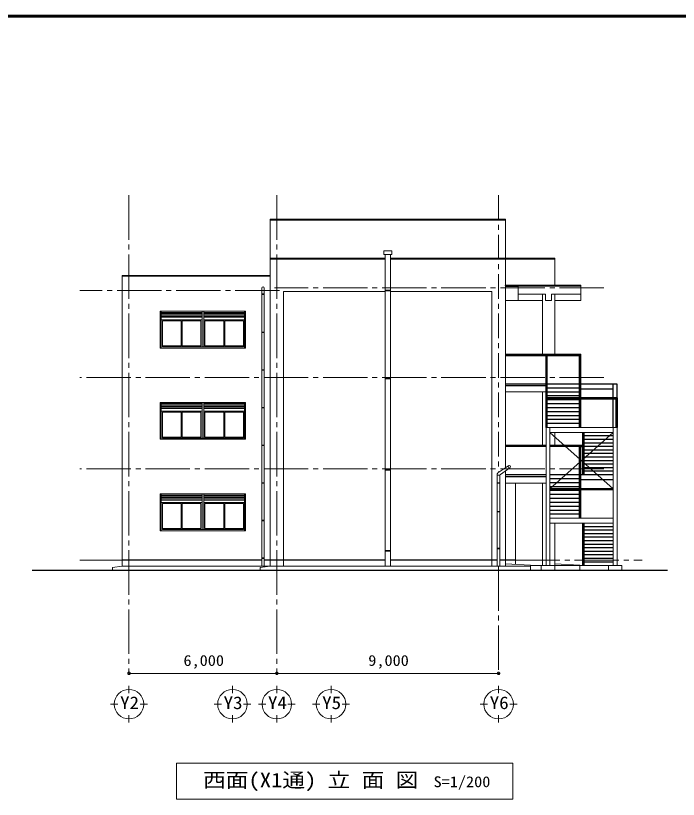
# Model space of a CAD drawing. Units: millimetres at full size, sheet at 1:200; details may follow other scales. Extents: x -55340 to 55340, y -38040 to 38040.
# Drawn here: x -32065 to -5173, y 6253 to 38040 of the extents above; entities that cross this region are included whole.
import ezdxf
from ezdxf.enums import TextEntityAlignment as Align

# ---------------------------------------------------------------- set-up
doc = ezdxf.new("R2010")
doc.units = ezdxf.units.MM
doc.header["$LTSCALE"] = 200
doc.header["$PDMODE"] = 32
doc.header["$PDSIZE"] = 100
for name, pattern in [('CHAIN1', [8, 5, -1, 1, -1]), ('CHAIN2', [12, 9, -1, 1, -1]), ('DASHED1', [1.8, 1.2, -0.6])]:
    doc.linetypes.add(name, pattern=pattern)
for name, color, linetype, lineweight in [('0-1_通り芯', 3, 'Continuous', 18), ('0-2_躯体', 3, 'Continuous', 18), ('0-5_建具(ｻｯｼ)', 4, 'Continuous', 9), ('0-A_寸法', 4, 'CHAIN2', 9), ('0-B_文字', 4, 'Continuous', 9), ('1-D_予備', 2, 'DASHED1', 25), ('F-0_F-0ﾚｲﾔ', 5, 'Continuous', 50)]:
    doc.layers.add(name, color=color, linetype=linetype, lineweight=lineweight)
doc.styles.add('ＭＳ ゴシック', font='')
doc.styles.get('ＭＳ ゴシック').set_extended_font_data('MS Gothic')

msp = doc.modelspace()

# ---------------------------------------------------------------- linework, layer by layer
at = {"layer": '0-1_通り芯', "color": 4, "linetype": 'CHAIN2', "lineweight": 9}
for p, q in [((-27466.4, 30754.1), (-27466.4, 11363.3)), ((-21466.4, 30754.1), (-21466.4, 11363.3)), ((-12466.4, 15704.1), (-12466.4, 11363.3))]:
    msp.add_line(p, q, dxfattribs=at)
at = {"layer": '0-1_通り芯', "color": 4, "linetype": 'CHAIN1', "lineweight": 9}
msp.add_line((-12466.4, 30754.1), (-12466.4, 19520.7), dxfattribs=at)
at = {"layer": '0-1_通り芯'}
for p, q in [((-27466.4, 10863.3), (-27466.4, 10563.3)), ((-23266.4, 10863.3), (-23266.4, 10563.3)), ((-21466.4, 10863.3), (-21466.4, 10563.3)), ((-19266.4, 10863.3), (-19266.4, 10563.3)), ((-12466.4, 10863.3), (-12466.4, 10563.3)), ((-28216.4, 10113.3), (-27916.4, 10113.3)), ((-27016.4, 10113.3), (-26716.4, 10113.3)), ((-24016.4, 10113.3), (-23716.4, 10113.3)), ((-22816.4, 10113.3), (-22516.4, 10113.3)), ((-22216.4, 10113.3), (-21916.4, 10113.3)), ((-21016.4, 10113.3), (-20716.4, 10113.3)), ((-20016.4, 10113.3), (-19716.4, 10113.3)), ((-18816.4, 10113.3), (-18516.4, 10113.3)), ((-13216.4, 10113.3), (-12916.4, 10113.3)), ((-12016.4, 10113.3), (-11716.4, 10113.3)), ((-27466.4, 9363.3), (-27466.4, 9663.3)), ((-23266.4, 9363.3), (-23266.4, 9663.3)), ((-21466.4, 9363.3), (-21466.4, 9663.3)), ((-19266.4, 9363.3), (-19266.4, 9663.3)), ((-12466.4, 9363.3), (-12466.4, 9663.3))]:
    msp.add_line(p, q, dxfattribs=at)
for centre in [(-27466.4, 10113.3), (-23266.4, 10113.3), (-21466.4, 10113.3), (-19266.4, 10113.3), (-12466.4, 10113.3)]:
    msp.add_circle(centre, 600, dxfattribs=at)
at = {"layer": '0-2_躯体'}
for p, q in [((-21741.4, 29779.1), (-21741.4, 15704.1)), ((-17126.5, 28504.1), (-16806.4, 28504.1)), ((-17076.4, 28354.1), (-17076.4, 15704.1)), ((-16856.4, 28354.1), (-16856.4, 15704.1)), ((-16806.4, 28504.1), (-16806.4, 28354.1)), ((-21741.4, 28204.1), (-17076.4, 28204.1)), ((-16856.4, 28204.1), (-10191.4, 28204.1)), ((-10191.4, 28204.1), (-10191.4, 27104.1)), ((-27741.4, 27504.1), (-27741.4, 15704.1)), ((-21741.4, 27504.1), (-27741.4, 27504.1)), ((-12191.4, 27104.1), (-11666.4, 27104.1)), ((-11666.4, 27104.1), (-11666.4, 26484.1)), ((-22076.4, 26989.1), (-22076.4, 15704.1)), ((-22076.4, 26750.5), (-21976.4, 26750.5)), ((-22076.4, 26730.5), (-21976.4, 26730.5)), ((-21976.4, 26989.1), (-21976.4, 15704.1)), ((-21191.4, 26854.1), (-21191.4, 15704.1)), ((-17076.4, 26854.1), (-21191.4, 26854.1)), ((-17076.4, 26900.7), (-16856.4, 26900.7)), ((-17076.4, 26880.7), (-16856.4, 26880.7)), ((-12741.4, 26854.1), (-16856.4, 26854.1)), ((-12741.4, 26854.1), (-12741.4, 15704.1)), ((-10691.4, 26744.1), (-10691.4, 24314.1)), ((-10191.4, 26744.1), (-10191.4, 24314.1)), ((-12191.4, 26484.1), (-11666.4, 26484.1)), ((-22076.4, 25203.7), (-21976.4, 25203.7)), ((-22076.4, 25183.8), (-21976.4, 25183.8)), ((-12191.4, 24314.1), (-9126.4, 24314.1)), ((-9126.4, 24314.1), (-9126.4, 23094.4)), ((-22076.4, 23677), (-21976.4, 23677)), ((-22076.4, 23657.1), (-21976.4, 23657.1)), ((-17076.4, 23331.3), (-16856.4, 23331.3)), ((-17076.4, 23311.3), (-16856.4, 23311.3)), ((-9126.4, 22894.4), (-9126.4, 22784.1)), ((-12191.4, 22784.1), (-10541.4, 22784.1)), ((-10691.4, 22784.1), (-10691.4, 20614.1)), ((-9141.4, 22784.1), (-9126.4, 22784.1)), ((-22076.4, 22150.3), (-21976.4, 22150.3)), ((-22076.4, 22130.3), (-21976.4, 22130.3)), ((-7661.4, 21334.1), (-10541.4, 21334.1)), ((-10541.4, 21334.1), (-10541.4, 15734.1)), ((-10391.4, 21334.1), (-10391.4, 15734.1)), ((-7811.4, 21334.1), (-7811.4, 15734.1)), ((-7661.4, 21334.1), (-7661.4, 15734.1)), ((-7811.4, 21134.1), (-10391.4, 21134.1)), ((-10191.4, 21134.1), (-10191.4, 20614.1)), ((-22076.4, 20623.6), (-21976.4, 20623.6)), ((-22076.4, 20603.6), (-21976.4, 20603.6)), ((-12191.4, 20614.1), (-10541.4, 20614.1)), ((-10391.4, 20614.1), (-9126.4, 20614.1)), ((-9126.4, 20564.4), (-9126.4, 19414.4)), ((-12495.2, 19491.2), (-12054.5, 19787.3)), ((-17076.4, 19631.3), (-16856.4, 19631.3)), ((-17076.4, 19611.3), (-16856.4, 19611.3)), ((-12519.3, 19451.4), (-12519.3, 15704.1)), ((-12418.9, 19397.1), (-12519.3, 19397.1)), ((-12419.3, 19390.8), (-12419.3, 15704.1)), ((-12395.2, 19430.7), (-12005.7, 19700)), ((-12191.4, 19571.6), (-12191.4, 15704.1)), ((-22076.4, 19096.9), (-21976.4, 19096.9)), ((-22076.4, 19076.9), (-21976.4, 19076.9)), ((-12419.3, 19091.5), (-12519.3, 19091.5)), ((-12191.4, 19084.1), (-10541.4, 19084.1)), ((-11781.4, 19084.1), (-11781.4, 15784.1)), ((-10691.4, 19084.1), (-10691.4, 15734.1)), ((-9141.4, 19084.1), (-9126.4, 19084.1)), ((-9126.4, 19214.4), (-9126.4, 19084.1)), ((-12419.3, 19071.5), (-12519.3, 19071.5)), ((-12419.3, 17934.1), (-12519.3, 17934.1)), ((-12419.3, 17914.1), (-12519.3, 17914.1)), ((-22076.4, 17570.2), (-21976.4, 17570.2)), ((-22076.4, 17550.2), (-21976.4, 17550.2)), ((-7811.4, 17654.1), (-10391.4, 17654.1)), ((-7811.4, 17454.1), (-10391.4, 17454.1)), ((-10191.4, 17454.1), (-10191.4, 15704.1)), ((-17076.4, 16340.3), (-16856.4, 16340.3)), ((-17076.4, 16320.3), (-16856.4, 16320.3)), ((-12419.3, 16434.1), (-12519.3, 16434.1)), ((-12419.3, 16414.1), (-12519.3, 16414.1)), ((-22076.4, 16043.5), (-21976.4, 16043.5)), ((-22076.4, 16023.5), (-21976.4, 16023.5)), ((-28141.4, 15654.1), (-27741.4, 15704.1)), ((-28141.4, 15654.1), (-28141.4, 15557.2)), ((-27741.4, 15704.1), (-11166.4, 15704.1)), ((-22141.4, 15654.1), (-21741.4, 15704.1)), ((-22141.4, 15654.1), (-22141.4, 15557.2)), ((-11166.4, 15734.1), (-7461.4, 15734.1)), ((-10741.4, 15734.1), (-10741.4, 15554.1)), ((-10191.4, 15804.1), (-9166.5, 15754.1)), ((-10191.4, 15734.1), (-10191.4, 15554.1)), ((-9166.5, 15554.1), (-9166.5, 15754.1)), ((-8011.4, 15734.1), (-8011.4, 15554.1)), ((-7461.4, 15734.1), (-7461.4, 15554.1))]:
    msp.add_line(p, q, dxfattribs=at)
at = {"layer": '0-2_躯体', "color": 6, "lineweight": 25}
for p, q in [((-12191.4, 29744.1), (-21741.4, 29744.1)), ((-17076.4, 28169.1), (-21741.4, 28169.1)), ((-10191.4, 28169.1), (-16856.4, 28169.1)), ((-21741.4, 27474.1), (-27741.4, 27474.1)), ((-12191.4, 27069.1), (-11666.4, 27069.1)), ((-9141.4, 24294.4), (-12191.4, 24294.4)), ((-10541.4, 24244.4), (-12191.4, 24244.4)), ((-10541.4, 22534.1), (-10541.4, 24294.4)), ((-10491.4, 22534.1), (-10491.4, 24294.4)), ((-9191.4, 24244.4), (-10491.4, 24244.4)), ((-9191.4, 24294.4), (-9191.4, 22534.1)), ((-9141.4, 24294.4), (-9141.4, 22534.1)), ((-10541.4, 23094.4), (-12191.4, 23094.4)), ((-10541.4, 23019.4), (-12191.4, 23019.4)), ((-9191.4, 23094.4), (-10491.4, 23094.4)), ((-9191.4, 22934.4), (-10491.4, 22934.4)), ((-7661.4, 23094.4), (-9141.4, 23094.4)), ((-7818.5, 22894.4), (-9141.4, 22894.4)), ((-7811.4, 22534.1), (-7811.4, 23094.4)), ((-7661.4, 22534.1), (-7661.4, 23094.4)), ((-9191.4, 22774.4), (-10491.4, 22774.4)), ((-9191.4, 22614.4), (-10491.4, 22614.4)), ((-10541.4, 21334.1), (-10541.4, 22534.1)), ((-7661.4, 22534.1), (-10541.4, 22534.1)), ((-10491.4, 21334.1), (-10491.4, 22534.1)), ((-7711.4, 22484.1), (-10491.4, 22484.1)), ((-9191.4, 22454.3), (-10491.4, 22454.3)), ((-9191.4, 22294.3), (-10491.4, 22294.3)), ((-9191.4, 22484.1), (-9191.4, 21334.1)), ((-9141.4, 22484.1), (-9141.4, 21334.1)), ((-7811.4, 21334.1), (-7811.4, 22484.1)), ((-7711.4, 22534.1), (-7711.4, 21334.1)), ((-7661.4, 22534.1), (-7661.4, 21334.1)), ((-9191.4, 22134.2), (-10491.4, 22134.2)), ((-9191.4, 21974.2), (-10491.4, 21974.2)), ((-9191.4, 21814.2), (-10491.4, 21814.2)), ((-9191.4, 21654.1), (-10491.4, 21654.1)), ((-9191.4, 21494.1), (-10491.4, 21494.1)), ((-10391.4, 18854.1), (-7811.4, 21134.1)), ((-10391.4, 21134.1), (-7811.4, 18854.1)), ((-9061.4, 21134.1), (-9061.4, 19414.4)), ((-9011.4, 21134.1), (-9011.4, 19414.4)), ((-7811.4, 20991.1), (-9011.4, 20991.1)), ((-7811.4, 20847.8), (-9011.4, 20847.8)), ((-7811.4, 20704.4), (-9011.4, 20704.4)), ((-12191.4, 20579.1), (-10541.4, 20579.1)), ((-10541.4, 20564.4), (-12191.4, 20564.4)), ((-10391.4, 20579.1), (-9205.2, 20579.1)), ((-9191.4, 20614.4), (-9191.4, 18854.1)), ((-9191.4, 20614.4), (-9061.4, 20614.4)), ((-9141.4, 20614.4), (-9141.4, 18854.1)), ((-9141.4, 20564.4), (-9061.4, 20564.4)), ((-7811.4, 20561.1), (-9011.4, 20561.1)), ((-7811.4, 20417.8), (-9011.4, 20417.8)), ((-7811.4, 20274.5), (-9011.4, 20274.5)), ((-7811.4, 20131.1), (-9011.4, 20131.1)), ((-7811.4, 19987.8), (-9011.4, 19987.8)), ((-7811.4, 19844.4), (-9011.4, 19844.4)), ((-10541.4, 19414.4), (-12191.4, 19414.4)), ((-7811.4, 19414.4), (-10391.4, 19414.4)), ((-7811.4, 19701.1), (-9011.4, 19701.1)), ((-7811.4, 19557.8), (-9011.4, 19557.8)), ((-10541.4, 19339.4), (-12191.4, 19339.4)), ((-9191.4, 19254.4), (-10391.4, 19254.4)), ((-9191.4, 19094.4), (-10391.4, 19094.4)), ((-7811.4, 19214.4), (-9141.4, 19214.4)), ((-9191.4, 18934.3), (-10391.4, 18934.3)), ((-7811.4, 18854.1), (-10391.4, 18854.1)), ((-7811.4, 18804.1), (-10391.4, 18804.1)), ((-9191.4, 18774.3), (-10391.4, 18774.3)), ((-9191.4, 18804.1), (-9191.4, 17654.1)), ((-9141.4, 18804.1), (-9141.4, 17654.1)), ((-9191.4, 18614.3), (-10391.4, 18614.3)), ((-9191.4, 18454.2), (-10391.4, 18454.2)), ((-9191.4, 18294.2), (-10391.4, 18294.2)), ((-9191.4, 18134.2), (-10391.4, 18134.2)), ((-9191.4, 17974.1), (-10391.4, 17974.1)), ((-9191.4, 17814.1), (-10391.4, 17814.1)), ((-9061.4, 17454.1), (-9061.4, 15734.1)), ((-9011.4, 17454.1), (-9011.4, 15734.1)), ((-7811.4, 17310.7), (-9011.4, 17310.7)), ((-7811.4, 17167.4), (-9011.4, 17167.4)), ((-7811.4, 17024.1), (-9011.4, 17024.1)), ((-7811.4, 16880.7), (-9011.4, 16880.7)), ((-7811.4, 16737.4), (-9011.4, 16737.4)), ((-7811.4, 16594.1), (-9011.4, 16594.1)), ((-7811.4, 16450.8), (-9011.4, 16450.8)), ((-7811.4, 16307.4), (-9011.4, 16307.4)), ((-22076.4, 15954.1), (-27741.4, 15954.1)), ((-17076.4, 15954.1), (-21976.4, 15954.1)), ((-12519.3, 15954.1), (-16856.4, 15954.1)), ((-11781.4, 15954.1), (-12419.3, 15954.1)), ((-7811.4, 16164.1), (-9011.4, 16164.1)), ((-7811.4, 16020.7), (-9011.4, 16020.7)), ((-7811.4, 15877.4), (-9011.4, 15877.4))]:
    msp.add_line(p, q, dxfattribs=at)
at = {"layer": '0-2_躯体', "linetype": 'DASHED1'}
msp.add_line((-12191.4, 28208.6), (-12191.4, 28204.1), dxfattribs=at)
at = {"layer": '0-2_躯体', "color": 4, "lineweight": 9}
msp.add_line((-11666.4, 27069.1), (-9126.4, 27069.1), dxfattribs=at)
at = {"layer": '0-2_躯体'}
for points in [[(-12191.4, 19695.3), (-12191.4, 29779.1), (-21741.4, 29779.1)], [(-17126.5, 28504.1), (-17126.5, 28354.1), (-16806.4, 28354.1)], [(-12191.4, 15804.1), (-11166.4, 15754.1), (-11166.4, 15554.1)]]:
    msp.add_lwpolyline(points, dxfattribs=at)
msp.add_circle((-12028.2, 19744.7), 50, dxfattribs=at)
for centre, radius, start, end in [((-22026.4, 26989.1), 50, 90, 180), ((-22026.4, 26989.1), 50, 0, 90), ((-12474.3, 19451.4), 45, 117.63014, 180), ((-12374.3, 19390.8), 45, 117.63014, 180)]:
    msp.add_arc(centre, radius, start, end, dxfattribs=at)
at = {"layer": '0-5_建具(ｻｯｼ)', "color": 3, "lineweight": 18}
for p, q in [((-11666.4, 27104.1), (-9126.4, 27104.1)), ((-9126.4, 27104.1), (-9126.4, 26484.1)), ((-11666.4, 26744.1), (-10566.4, 26744.1)), ((-10316.4, 26744.1), (-9126.4, 26744.1)), ((-10316.4, 26744.1), (-10316.4, 26484.1)), ((-11666.4, 26484.1), (-10691.4, 26484.1)), ((-10191.4, 26484.1), (-9126.4, 26484.1))]:
    msp.add_line(p, q, dxfattribs=at)
at = {"layer": '0-5_建具(ｻｯｼ)', "color": 7, "lineweight": 18}
for p, q in [((-26201.4, 26049.1), (-22731.4, 26049.1)), ((-26156.4, 26049.1), (-26156.4, 24559.1)), ((-22776.4, 26049.1), (-22776.4, 24559.1)), ((-22731.4, 26049.1), (-22731.4, 24559.1)), ((-26201.4, 22349.1), (-26201.4, 20859.1)), ((-26156.4, 22349.1), (-26156.4, 20859.1)), ((-22776.4, 22349.1), (-22776.4, 20859.1)), ((-26201.4, 20859.1), (-22731.4, 20859.1)), ((-26201.4, 18639.1), (-26201.4, 17149.1)), ((-26156.4, 18639.1), (-26156.4, 17149.1)), ((-22776.4, 18639.1), (-22776.4, 17149.1)), ((-26201.4, 17149.1), (-22731.4, 17149.1))]:
    msp.add_line(p, q, dxfattribs=at)
at = {"layer": '0-5_建具(ｻｯｼ)'}
for p, q in [((-26156.4, 26004.1), (-24501.4, 26004.1)), ((-26156.4, 25954.1), (-24501.4, 25954.1)), ((-26156.4, 25904.1), (-24501.4, 25904.1)), ((-26156.4, 25854.1), (-24501.4, 25854.1)), ((-26156.4, 25804.1), (-24501.4, 25804.1)), ((-24501.4, 26049.1), (-24501.4, 24604.1)), ((-24431.5, 26049.1), (-24431.5, 24604.1)), ((-22776.4, 26004.1), (-24431.5, 26004.1)), ((-22776.4, 25954.1), (-24431.5, 25954.1)), ((-22776.4, 25904.1), (-24431.5, 25904.1)), ((-22776.4, 25854.1), (-24431.5, 25854.1)), ((-22776.4, 25804.1), (-24431.5, 25804.1)), ((-26156.4, 25704.1), (-24501.4, 25704.1)), ((-25352.3, 25704.1), (-25352.3, 24604.1)), ((-25307.3, 25659.1), (-25307.3, 24649.1)), ((-25307.3, 25659.1), (-24546.4, 25659.1)), ((-24546.4, 25659.1), (-24546.4, 24649.1)), ((-22776.4, 25704.1), (-24431.5, 25704.1)), ((-23621, 25704.1), (-23621, 24604.1)), ((-23576, 25659.1), (-22821.4, 25659.1)), ((-22821.4, 25659.1), (-22821.4, 24604.1)), ((-25352.3, 24649.1), (-26111.4, 24649.1)), ((-26111.4, 24604.1), (-22821.4, 24604.1)), ((-25307.3, 24649.1), (-24546.4, 24649.1)), ((-23621, 24649.1), (-24386.4, 24649.1)), ((-26156.4, 22304.1), (-24501.4, 22304.1)), ((-26156.4, 22254.1), (-24501.4, 22254.1)), ((-24501.4, 22349.1), (-24501.4, 20904.1)), ((-24431.5, 22349.1), (-24431.5, 20904.1)), ((-22776.4, 22304.1), (-24431.5, 22304.1)), ((-22776.4, 22254.1), (-24431.5, 22254.1)), ((-26156.4, 22204.1), (-24501.4, 22204.1)), ((-26156.4, 22154.1), (-24501.4, 22154.1)), ((-26156.4, 22104.1), (-24501.4, 22104.1)), ((-26156.4, 22004.1), (-24501.4, 22004.1)), ((-25352.3, 22004.1), (-25352.3, 20904.1)), ((-25307.3, 21959.1), (-25307.3, 20949.1)), ((-25307.3, 21959.1), (-24546.4, 21959.1)), ((-24546.4, 21959.1), (-24546.4, 20949.1)), ((-22776.4, 22204.1), (-24431.5, 22204.1)), ((-22776.4, 22154.1), (-24431.5, 22154.1)), ((-22776.4, 22104.1), (-24431.5, 22104.1)), ((-22776.4, 22004.1), (-24431.5, 22004.1)), ((-23621, 22004.1), (-23621, 20904.1)), ((-23576, 21959.1), (-22821.4, 21959.1)), ((-22821.4, 21959.1), (-22821.4, 20904.1)), ((-25352.3, 20949.1), (-26111.4, 20949.1)), ((-26111.4, 20904.1), (-22821.4, 20904.1)), ((-25307.3, 20949.1), (-24546.4, 20949.1)), ((-23621, 20949.1), (-24386.4, 20949.1)), ((-26156.4, 18594.1), (-24501.4, 18594.1)), ((-26156.4, 18544.1), (-24501.4, 18544.1)), ((-26156.4, 18494.1), (-24501.4, 18494.1)), ((-26156.4, 18444.1), (-24501.4, 18444.1)), ((-24501.4, 18639.1), (-24501.4, 17194.1)), ((-24431.5, 18639.1), (-24431.5, 17194.1)), ((-22776.4, 18594.1), (-24431.5, 18594.1)), ((-22776.4, 18544.1), (-24431.5, 18544.1)), ((-22776.4, 18494.1), (-24431.5, 18494.1)), ((-22776.4, 18444.1), (-24431.5, 18444.1)), ((-26156.4, 18394.1), (-24501.4, 18394.1)), ((-26156.4, 18294.1), (-24501.4, 18294.1)), ((-25352.3, 18294.1), (-25352.3, 17194.1)), ((-25307.3, 18249.1), (-25307.3, 17239.1)), ((-25307.3, 18249.1), (-24546.4, 18249.1)), ((-24546.4, 18249.1), (-24546.4, 17239.1)), ((-22776.4, 18394.1), (-24431.5, 18394.1)), ((-22776.4, 18294.1), (-24431.5, 18294.1)), ((-23621, 18294.1), (-23621, 17194.1)), ((-23576, 18249.1), (-22821.4, 18249.1)), ((-22821.4, 18249.1), (-22821.4, 17194.1)), ((-25352.3, 17239.1), (-26111.4, 17239.1)), ((-26111.4, 17194.1), (-22821.4, 17194.1)), ((-25307.3, 17239.1), (-24546.4, 17239.1)), ((-23621, 17239.1), (-24386.4, 17239.1))]:
    msp.add_line(p, q, dxfattribs=at)
at = {"layer": '0-5_建具(ｻｯｼ)', "color": 2, "lineweight": 25}
msp.add_line((-31391.4, 15554.1), (-5614, 15554.1), dxfattribs=at)
at = {"layer": '0-5_建具(ｻｯｼ)', "color": 3, "lineweight": 18}
msp.add_lwpolyline([(-10566.4, 26744.1), (-10566.4, 26484.1), (-10316.4, 26484.1)], dxfattribs=at)
at = {"layer": '0-5_建具(ｻｯｼ)', "color": 7, "lineweight": 18}
for points in [[(-26201.4, 26049.1), (-26201.4, 24559.1), (-22731.4, 24559.1)], [(-26201.4, 22349.1), (-22731.4, 22349.1), (-22731.4, 20859.1)], [(-26201.4, 18639.1), (-22731.4, 18639.1), (-22731.4, 17149.1)]]:
    msp.add_lwpolyline(points, dxfattribs=at)
at = {"layer": '0-5_建具(ｻｯｼ)'}
for points in [[(-25352.3, 25659.1), (-26111.4, 25659.1), (-26111.4, 24604.1)], [(-23621, 25659.1), (-24386.4, 25659.1), (-24386.4, 24649.1)], [(-23576, 25659.1), (-23576, 24649.1), (-22821.4, 24649.1)], [(-25352.3, 21959.1), (-26111.4, 21959.1), (-26111.4, 20904.1)], [(-23621, 21959.1), (-24386.4, 21959.1), (-24386.4, 20949.1)], [(-23576, 21959.1), (-23576, 20949.1), (-22821.4, 20949.1)], [(-25352.3, 18249.1), (-26111.4, 18249.1), (-26111.4, 17194.1)], [(-23621, 18249.1), (-24386.4, 18249.1), (-24386.4, 17239.1)], [(-23576, 18249.1), (-23576, 17239.1), (-22821.4, 17239.1)]]:
    msp.add_lwpolyline(points, dxfattribs=at)
at = {"layer": '0-A_寸法'}
for p, q in [((-21351.8, 26889.1), (-29466.4, 26889.1)), ((-8191.4, 27004.1), (-21558.1, 27004.1)), ((-8191.4, 23364.1), (-29466.4, 23364.1)), ((-8191.4, 19664.1), (-29466.4, 19664.1)), ((-27741.4, 15954.1), (-29466.4, 15954.1)), ((-11781.4, 15954.1), (-6643.3, 15954.1))]:
    msp.add_line(p, q, dxfattribs=at)
at = {"layer": '0-A_寸法', "linetype": 'Continuous'}
msp.add_lwpolyline([(-27466.4, 11363.3), (-21466.4, 11363.3), (-12466.4, 11363.3)], dxfattribs=at)
at = {"layer": '0-A_寸法', "color": 6}
for p in [(-27466.4, 11363.3), (-21466.4, 11363.3), (-12466.4, 11363.3)]:
    msp.add_point(p, dxfattribs=at)
at = {"layer": '0-B_文字'}
for p, q in [((-25536.8, 7722.2), (-11895.2, 7722.2)), ((-11895.2, 7722.2), (-11895.2, 6253.2))]:
    msp.add_line(p, q, dxfattribs=at)
msp.add_lwpolyline([(-11895.2, 6253.2), (-25536.8, 6253.2), (-25536.8, 7722.2)], dxfattribs=at)
at = {"layer": '1-D_予備'}
msp.add_line((-12191.4, 27097.1), (-12184.4, 27104.1), dxfattribs=at)
at = {"layer": 'F-0_F-0ﾚｲﾔ'}
for p, q in [((-55340, 38040), (55340, 38040)), ((-55300, 38000), (55300, 38000))]:
    msp.add_line(p, q, dxfattribs=at)

# ---------------------------------------------------------------- texts
at = {"layer": '0-1_通り芯', "color": 2, "style": 'ＭＳ ゴシック', "width": 1.1}
for s, p in [('Y2', (-27826.7, 9759.1)), ('Y3', (-23626.7, 9759.1)), ('Y4', (-21826.7, 9759.1)), ('Y5', (-19626.7, 9759.1)), ('Y6', (-12826.7, 9759.1))]:
    msp.add_text(s, height=513.2, dxfattribs=at).set_placement(p, align=Align.BOTTOM_LEFT)
at = {"layer": '0-5_建具(ｻｯｼ)', "color": 6, "style": 'ＭＳ ゴシック', "width": 1.15}
msp.add_text('西面(X1通) 立 面 図', height=586.5, dxfattribs=at).set_placement((-24458.7, 6565.9), align=Align.BOTTOM_LEFT)
at = {"layer": '0-5_建具(ｻｯｼ)', "color": 2, "style": 'ＭＳ ゴシック', "width": 1.1}
msp.add_text('S=1/200', height=439.9, dxfattribs=at).set_placement((-15105.8, 6614.1), align=Align.BOTTOM_LEFT)
at = {"layer": '0-A_寸法', "color": 2, "style": 'ＭＳ ゴシック', "width": 1.1}
for s, p in [('6,000', (-25256.4, 11533.2)), ('9,000', (-17756.4, 11533.2))]:
    msp.add_text(s, height=439.9, dxfattribs=at).set_placement(p, align=Align.BOTTOM_LEFT)

doc.saveas('drawing.dxf')
